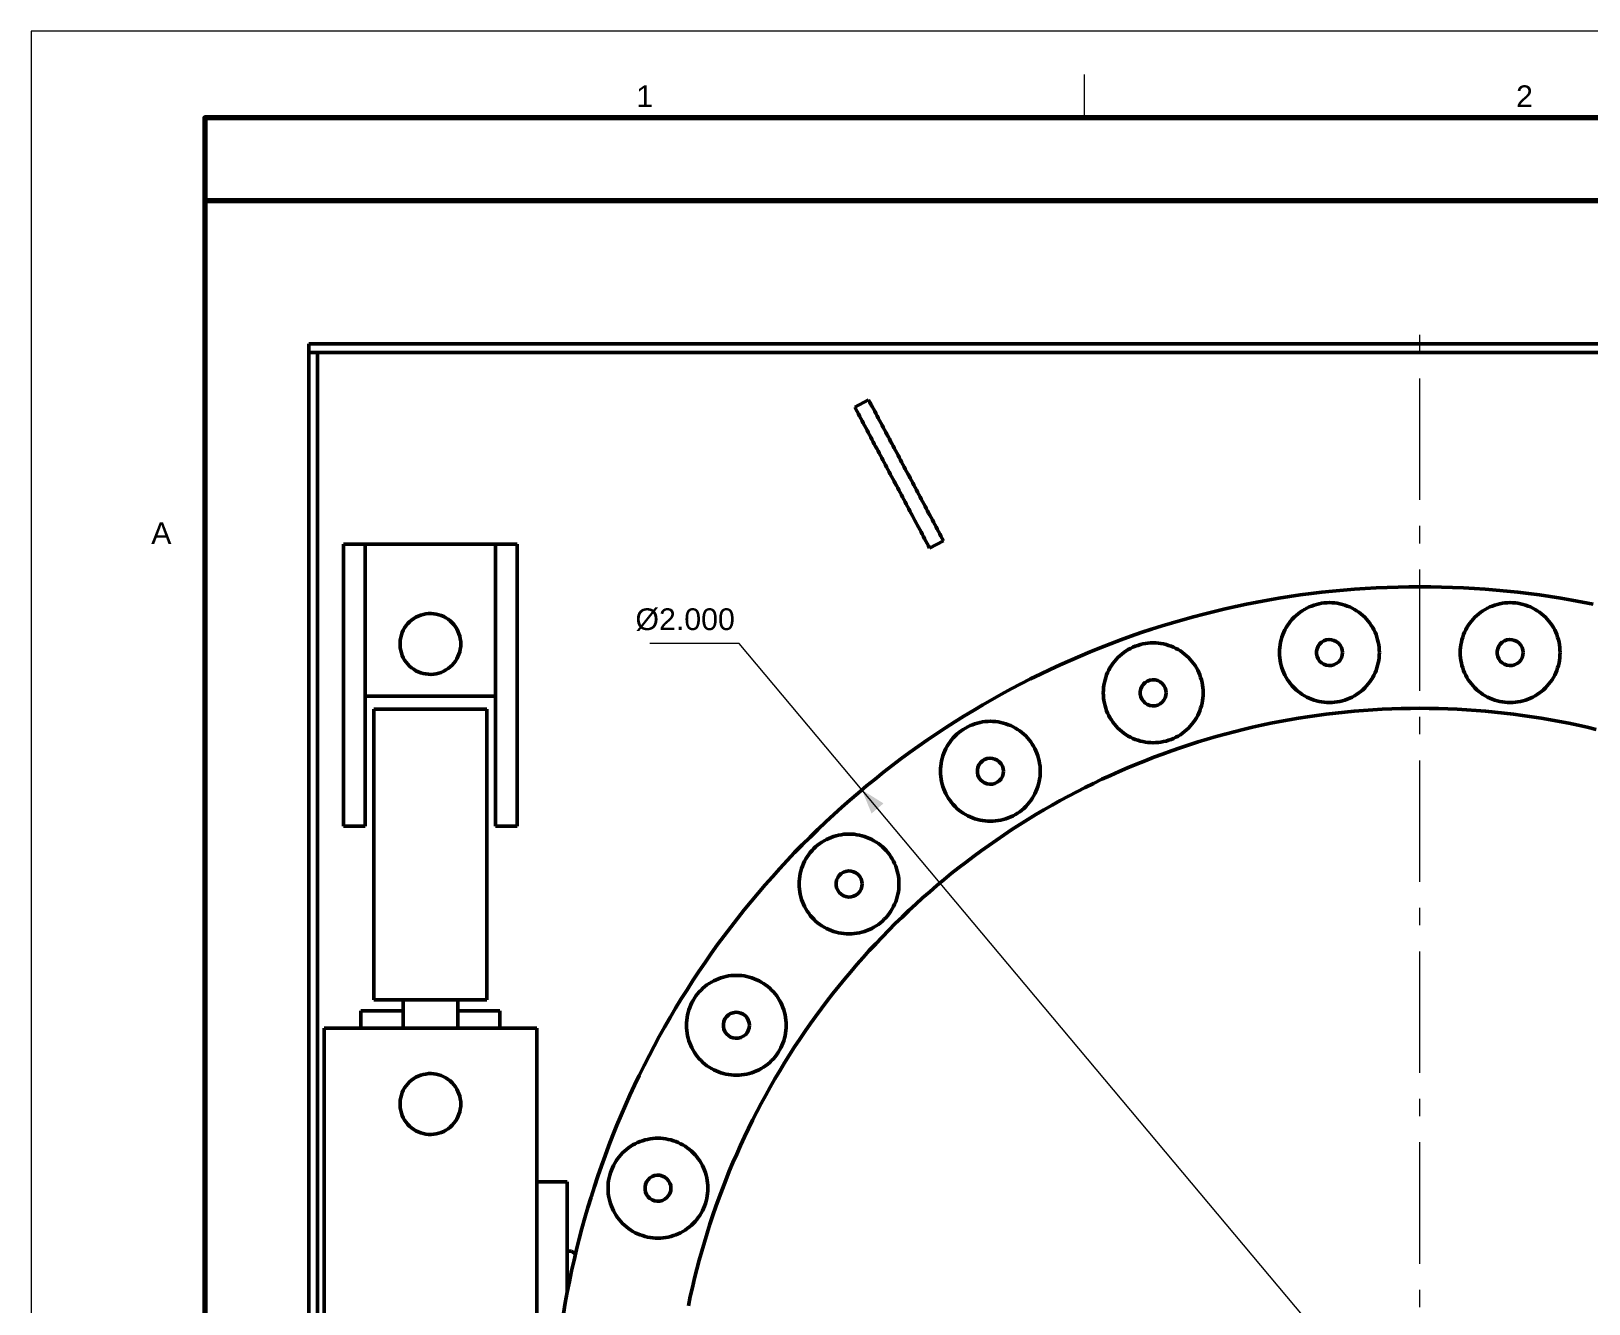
# Model space of a CAD drawing. Header units: millimetres. Extents: x 0 to 841, y 0 to 594.
# Drawn here: x 0 to 179.5, y 447.4 to 594 of the extents above; entities that cross this region are included whole.
import ezdxf
from ezdxf.enums import TextEntityAlignment as Align

# ---------------------------------------------------------------- set-up
doc = ezdxf.new("R2010")
doc.units = ezdxf.units.MM
doc.linetypes.add('EJE', pattern=[22, 14, -3, 2, -3])
for name, color, linetype, lineweight in [('COTA', 7, 'CONTINUOUS', 18), ('EJE', 7, 'EJE', 18), ('FINA', 7, 'CONTINUOUS', 18), ('MARCO', 7, 'CONTINUOUS', 70), ('TXT', 7, 'CONTINUOUS', 25), ('VIS', 7, 'CONTINUOUS', 50)]:
    doc.layers.add(name, color=color, linetype=linetype, lineweight=lineweight)
doc.styles.add('STD', font='LiberationSans-Regular.ttf')

msp = doc.modelspace()

# ---------------------------------------------------------------- linework, layer by layer
at = {"layer": 'COTA'}
for p, q in [((81.58, 523.46), (71.28, 523.46)), ((224.28, 353.4), (81.58, 523.46))]:
    msp.add_line(p, q, dxfattribs=at)
msp.add_solid([(95.72, 506.6), (96.83, 503.88), (98.21, 505.04)], dxfattribs=at)
at = {"layer": 'EJE'}
msp.add_line((160, 298), (160, 562), dxfattribs=at)
at = {"layer": 'FINA'}
msp.add_line((121.38, 584), (121.38, 589), dxfattribs=at)
msp.add_lwpolyline([(0, 0), (841, 0), (841, 594), (0, 594)], close=True, dxfattribs=at)
at = {"layer": 'MARCO'}
for points in [[(20, 10), (831, 10), (831, 584), (20, 584)], [(20, 574.5), (831, 574.5), (831, 584), (20, 584)]]:
    msp.add_lwpolyline(points, close=True, dxfattribs=at)
at = {"layer": 'VIS'}
for points in [[(32, 557), (32, 558)], [(32, 558), (288, 558)], [(32, 557), (288, 557)], [(32, 303), (32, 557)], [(32, 557), (33, 557)], [(33, 303), (33, 557)], [(94.89, 550.7), (96.48, 551.55)], [(96.48, 551.55), (96.62, 551.28), (96.76, 551.01), (96.9, 550.75), (97.05, 550.48), (97.19, 550.22), (97.33, 549.95), (97.47, 549.68), (97.61, 549.42), (97.75, 549.15), (97.9, 548.88), (98.04, 548.62), (98.18, 548.35), (98.32, 548.08), (98.46, 547.82), (98.6, 547.55), (98.74, 547.29), (98.89, 547.02), (99.03, 546.75), (99.17, 546.49), (99.31, 546.22), (99.45, 545.95), (99.59, 545.69), (99.73, 545.42), (99.88, 545.15), (100.02, 544.89), (100.16, 544.62), (100.3, 544.35), (100.44, 544.09), (100.58, 543.82), (100.72, 543.56), (100.87, 543.29), (101.01, 543.02), (101.15, 542.76), (101.29, 542.49), (101.43, 542.22), (101.57, 541.96), (101.71, 541.69), (101.86, 541.42), (102, 541.16), (102.14, 540.89), (102.28, 540.62), (102.42, 540.36), (102.56, 540.09), (102.7, 539.83), (102.85, 539.56), (102.99, 539.29), (103.13, 539.03), (103.27, 538.76), (103.41, 538.49), (103.55, 538.23), (103.69, 537.96), (103.84, 537.69), (103.98, 537.43), (104.12, 537.16), (104.26, 536.89), (104.4, 536.63), (104.54, 536.36), (104.68, 536.1), (104.83, 535.83), (104.97, 535.56), (105.11, 535.3)], [(94.89, 550.7), (95.03, 550.44), (95.17, 550.17), (95.32, 549.9), (95.46, 549.64), (95.6, 549.37), (95.74, 549.11), (95.88, 548.84), (96.02, 548.57), (96.16, 548.31), (96.31, 548.04), (96.45, 547.77), (96.59, 547.51), (96.73, 547.24), (96.87, 546.97), (97.01, 546.71), (97.15, 546.44), (97.3, 546.17), (97.44, 545.91), (97.58, 545.64), (97.72, 545.38), (97.86, 545.11), (98, 544.84), (98.14, 544.58), (98.29, 544.31), (98.43, 544.04), (98.57, 543.78), (98.71, 543.51), (98.85, 543.24), (98.99, 542.98), (99.13, 542.71), (99.28, 542.44), (99.42, 542.18), (99.56, 541.91), (99.7, 541.65), (99.84, 541.38), (99.98, 541.11), (100.12, 540.85), (100.27, 540.58), (100.41, 540.31), (100.55, 540.05), (100.69, 539.78), (100.83, 539.51), (100.97, 539.25), (101.11, 538.98), (101.26, 538.71), (101.4, 538.45), (101.54, 538.18), (101.68, 537.92), (101.82, 537.65), (101.96, 537.38), (102.1, 537.12), (102.25, 536.85), (102.39, 536.58), (102.53, 536.32), (102.67, 536.05), (102.81, 535.78), (102.95, 535.52), (103.1, 535.25), (103.24, 534.99), (103.38, 534.72), (103.52, 534.45)], [(36, 534.91), (38.5, 534.91)], [(36, 534.91), (36, 502.41)], [(38.5, 534.91), (38.5, 502.41)], [(38.5, 534.91), (53.5, 534.91)], [(38.5, 534.91), (38.5, 517.41)], [(53.5, 534.91), (56, 534.91)], [(53.5, 534.91), (53.5, 502.41)], [(53.5, 534.91), (53.5, 517.41)], [(56, 534.91), (56, 502.41)], [(105.11, 535.3), (103.52, 534.45)], [(179.97, 527.99), (178.74, 528.23), (177.5, 528.46), (176.26, 528.67), (175.02, 528.87), (173.78, 529.05), (172.53, 529.21), (171.29, 529.36), (170.04, 529.5), (168.79, 529.61), (167.53, 529.72), (166.28, 529.8), (165.02, 529.87), (163.77, 529.93), (162.51, 529.97), (161.26, 529.99), (160, 530), (158.74, 529.99), (157.49, 529.97), (156.23, 529.93), (154.98, 529.87), (153.72, 529.8), (152.47, 529.72), (151.21, 529.61), (149.96, 529.5), (148.71, 529.36), (147.47, 529.21), (146.22, 529.05), (144.98, 528.87), (143.74, 528.67), (142.5, 528.46), (141.26, 528.23), (140.03, 527.99), (138.8, 527.73), (137.57, 527.45), (136.35, 527.16), (135.13, 526.86), (133.92, 526.54), (132.7, 526.2), (131.5, 525.85), (130.3, 525.49), (129.1, 525.11), (127.91, 524.71), (126.72, 524.3), (125.54, 523.87), (124.36, 523.43), (123.19, 522.98), (122.02, 522.51), (120.86, 522.02), (119.71, 521.52), (118.56, 521.01), (117.42, 520.48), (116.29, 519.94), (115.16, 519.38), (114.04, 518.81), (112.93, 518.23), (111.82, 517.63), (110.73, 517.02), (109.64, 516.39), (108.56, 515.75), (107.48, 515.1), (106.42, 514.43), (105.36, 513.75), (104.31, 513.06), (103.27, 512.35), (102.24, 511.63), (101.22, 510.9), (100.21, 510.16), (99.21, 509.4), (98.21, 508.63), (97.23, 507.85), (96.26, 507.05), (95.29, 506.24), (94.34, 505.43), (93.4, 504.59), (92.47, 503.75), (91.55, 502.9), (90.63, 502.03), (89.74, 501.15), (88.85, 500.26), (87.97, 499.37), (87.1, 498.45), (86.25, 497.53), (85.41, 496.6), (84.57, 495.66), (83.76, 494.71), (82.95, 493.74), (82.15, 492.77), (81.37, 491.79), (80.6, 490.79), (79.84, 489.79), (79.1, 488.78), (78.37, 487.76), (77.65, 486.73), (76.94, 485.69), (76.25, 484.64), (75.57, 483.58), (74.9, 482.52), (74.25, 481.44), (73.61, 480.36), (72.98, 479.27), (72.37, 478.18), (71.77, 477.07), (71.19, 475.96), (70.62, 474.84), (70.06, 473.71), (69.52, 472.58), (68.99, 471.44), (68.48, 470.29), (67.98, 469.14), (67.49, 467.98), (67.02, 466.81), (66.57, 465.64), (66.13, 464.46), (65.7, 463.28), (65.29, 462.09), (64.89, 460.9), (64.51, 459.7), (64.15, 458.5), (63.8, 457.3), (63.46, 456.08), (63.14, 454.87), (62.84, 453.65), (62.55, 452.43), (62.27, 451.2), (62.01, 449.97), (61.77, 448.74), (61.54, 447.5), (61.33, 446.26)], [(155.34, 522.42), (155.33, 522.72), (155.31, 523.02), (155.27, 523.31), (155.21, 523.61), (155.14, 523.9), (155.06, 524.19), (154.96, 524.48), (154.84, 524.75), (154.71, 525.03), (154.57, 525.29), (154.41, 525.55), (154.24, 525.8), (154.06, 526.03), (153.86, 526.26), (153.65, 526.48), (153.43, 526.69), (153.21, 526.88), (152.97, 527.07), (152.72, 527.24), (152.46, 527.39), (152.2, 527.54), (151.93, 527.67), (151.65, 527.78), (151.36, 527.88), (151.08, 527.97), (150.78, 528.04), (150.49, 528.09), (150.19, 528.13), (149.89, 528.16), (149.59, 528.17), (149.29, 528.16), (148.99, 528.13), (148.69, 528.09), (148.39, 528.04), (148.1, 527.97), (147.81, 527.88), (147.53, 527.78), (147.25, 527.67), (146.98, 527.54), (146.71, 527.39), (146.46, 527.24), (146.21, 527.07), (145.97, 526.88), (145.74, 526.69), (145.52, 526.48), (145.31, 526.26), (145.12, 526.03), (144.94, 525.8), (144.76, 525.55), (144.61, 525.29), (144.46, 525.03), (144.33, 524.75), (144.22, 524.48), (144.12, 524.19), (144.03, 523.9), (143.96, 523.61), (143.91, 523.31), (143.87, 523.02), (143.85, 522.72), (143.84, 522.42), (143.85, 522.11), (143.87, 521.81), (143.91, 521.52), (143.96, 521.22), (144.03, 520.93), (144.12, 520.64), (144.22, 520.35), (144.33, 520.08), (144.46, 519.8), (144.61, 519.54), (144.76, 519.28), (144.94, 519.04), (145.12, 518.8), (145.31, 518.57), (145.52, 518.35), (145.74, 518.14), (145.97, 517.95), (146.21, 517.76), (146.46, 517.59), (146.71, 517.44), (146.98, 517.29), (147.25, 517.16), (147.53, 517.05), (147.81, 516.95), (148.1, 516.86), (148.39, 516.79), (148.69, 516.74), (148.99, 516.7), (149.29, 516.67), (149.59, 516.67), (149.89, 516.67), (150.19, 516.7), (150.49, 516.74), (150.78, 516.79), (151.08, 516.86), (151.36, 516.95), (151.65, 517.05), (151.93, 517.16), (152.2, 517.29), (152.46, 517.44), (152.72, 517.59), (152.97, 517.76), (153.21, 517.95), (153.43, 518.14), (153.65, 518.35), (153.86, 518.57), (154.06, 518.8), (154.24, 519.04), (154.41, 519.28), (154.57, 519.54), (154.71, 519.8), (154.84, 520.08), (154.96, 520.35), (155.06, 520.64), (155.14, 520.93), (155.21, 521.22), (155.27, 521.52), (155.31, 521.81), (155.33, 522.11), (155.34, 522.42)], [(176.16, 522.42), (176.15, 522.72), (176.13, 523.02), (176.09, 523.31), (176.04, 523.61), (175.97, 523.9), (175.88, 524.19), (175.78, 524.48), (175.67, 524.75), (175.54, 525.03), (175.39, 525.29), (175.24, 525.55), (175.06, 525.8), (174.88, 526.03), (174.69, 526.26), (174.48, 526.48), (174.26, 526.69), (174.03, 526.88), (173.79, 527.07), (173.54, 527.24), (173.29, 527.39), (173.02, 527.54), (172.75, 527.67), (172.47, 527.78), (172.19, 527.88), (171.9, 527.97), (171.61, 528.04), (171.31, 528.09), (171.01, 528.13), (170.71, 528.16), (170.41, 528.17), (170.11, 528.16), (169.81, 528.13), (169.51, 528.09), (169.22, 528.04), (168.92, 527.97), (168.64, 527.88), (168.35, 527.78), (168.07, 527.67), (167.8, 527.54), (167.54, 527.39), (167.28, 527.24), (167.03, 527.07), (166.79, 526.88), (166.57, 526.69), (166.35, 526.48), (166.14, 526.26), (165.94, 526.03), (165.76, 525.8), (165.59, 525.55), (165.43, 525.29), (165.29, 525.03), (165.16, 524.75), (165.04, 524.48), (164.94, 524.19), (164.86, 523.9), (164.79, 523.61), (164.73, 523.31), (164.69, 523.02), (164.67, 522.72), (164.66, 522.42), (164.67, 522.11), (164.69, 521.81), (164.73, 521.52), (164.79, 521.22), (164.86, 520.93), (164.94, 520.64), (165.04, 520.35), (165.16, 520.08), (165.29, 519.8), (165.43, 519.54), (165.59, 519.28), (165.76, 519.04), (165.94, 518.8), (166.14, 518.57), (166.35, 518.35), (166.57, 518.14), (166.79, 517.95), (167.03, 517.76), (167.28, 517.59), (167.54, 517.44), (167.8, 517.29), (168.07, 517.16), (168.35, 517.05), (168.64, 516.95), (168.92, 516.86), (169.22, 516.79), (169.51, 516.74), (169.81, 516.7), (170.11, 516.67), (170.41, 516.67), (170.71, 516.67), (171.01, 516.7), (171.31, 516.74), (171.61, 516.79), (171.9, 516.86), (172.19, 516.95), (172.47, 517.05), (172.75, 517.16), (173.02, 517.29), (173.29, 517.44), (173.54, 517.59), (173.79, 517.76), (174.03, 517.95), (174.26, 518.14), (174.48, 518.35), (174.69, 518.57), (174.88, 518.8), (175.06, 519.04), (175.24, 519.28), (175.39, 519.54), (175.54, 519.8), (175.67, 520.08), (175.78, 520.35), (175.88, 520.64), (175.97, 520.93), (176.04, 521.22), (176.09, 521.52), (176.13, 521.81), (176.15, 522.11), (176.16, 522.42)], [(49.5, 523.41), (49.49, 523.71), (49.45, 524.01), (49.38, 524.31), (49.29, 524.59), (49.18, 524.87), (49.04, 525.14), (48.88, 525.4), (48.7, 525.64), (48.5, 525.86), (48.28, 526.07), (48.05, 526.25), (47.79, 526.42), (47.53, 526.56), (47.25, 526.68), (46.97, 526.78), (46.67, 526.85), (46.38, 526.89), (46.08, 526.91), (45.77, 526.91), (45.47, 526.87), (45.18, 526.82), (44.89, 526.73), (44.61, 526.62), (44.34, 526.49), (44.08, 526.34), (43.83, 526.16), (43.61, 525.97), (43.4, 525.75), (43.2, 525.52), (43.03, 525.27), (42.88, 525.01), (42.76, 524.73), (42.66, 524.45), (42.58, 524.16), (42.53, 523.86), (42.5, 523.56), (42.5, 523.26), (42.53, 522.96), (42.58, 522.67), (42.66, 522.37), (42.76, 522.09), (42.88, 521.82), (43.03, 521.56), (43.2, 521.31), (43.4, 521.07), (43.61, 520.86), (43.83, 520.66), (44.08, 520.49), (44.34, 520.33), (44.61, 520.2), (44.89, 520.09), (45.18, 520.01), (45.47, 519.95), (45.77, 519.92), (46.08, 519.91), (46.38, 519.93), (46.67, 519.98), (46.97, 520.05), (47.25, 520.14), (47.53, 520.26), (47.79, 520.41), (48.05, 520.57), (48.28, 520.76), (48.5, 520.96), (48.7, 521.19), (48.88, 521.43), (49.04, 521.68), (49.18, 521.95), (49.29, 522.23), (49.38, 522.52), (49.45, 522.81), (49.49, 523.11), (49.5, 523.41)], [(135.03, 517.78), (135.03, 518.08), (135, 518.38), (134.96, 518.68), (134.91, 518.98), (134.84, 519.27), (134.75, 519.56), (134.65, 519.84), (134.54, 520.12), (134.41, 520.39), (134.26, 520.66), (134.11, 520.91), (133.94, 521.16), (133.75, 521.4), (133.56, 521.63), (133.35, 521.85), (133.13, 522.05), (132.9, 522.25), (132.66, 522.43), (132.42, 522.6), (132.16, 522.76), (131.89, 522.9), (131.62, 523.03), (131.34, 523.15), (131.06, 523.25), (130.77, 523.34), (130.48, 523.41), (130.18, 523.46), (129.89, 523.5), (129.58, 523.52), (129.28, 523.53), (128.98, 523.52), (128.68, 523.5), (128.38, 523.46), (128.09, 523.41), (127.8, 523.34), (127.51, 523.25), (127.22, 523.15), (126.95, 523.03), (126.67, 522.9), (126.41, 522.76), (126.15, 522.6), (125.9, 522.43), (125.67, 522.25), (125.44, 522.05), (125.22, 521.85), (125.01, 521.63), (124.82, 521.4), (124.63, 521.16), (124.46, 520.91), (124.3, 520.66), (124.16, 520.39), (124.03, 520.12), (123.92, 519.84), (123.82, 519.56), (123.73, 519.27), (123.66, 518.98), (123.6, 518.68), (123.57, 518.38), (123.54, 518.08), (123.53, 517.78), (123.54, 517.48), (123.57, 517.18), (123.6, 516.88), (123.66, 516.59), (123.73, 516.29), (123.82, 516), (123.92, 515.72), (124.03, 515.44), (124.16, 515.17), (124.3, 514.91), (124.46, 514.65), (124.63, 514.4), (124.82, 514.16), (125.01, 513.93), (125.22, 513.72), (125.44, 513.51), (125.67, 513.31), (125.9, 513.13), (126.15, 512.96), (126.41, 512.8), (126.67, 512.66), (126.95, 512.53), (127.22, 512.41), (127.51, 512.31), (127.8, 512.23), (128.09, 512.16), (128.38, 512.1), (128.68, 512.06), (128.98, 512.04), (129.28, 512.03), (129.58, 512.04), (129.89, 512.06), (130.18, 512.1), (130.48, 512.16), (130.77, 512.23), (131.06, 512.31), (131.34, 512.41), (131.62, 512.53), (131.89, 512.66), (132.16, 512.8), (132.42, 512.96), (132.66, 513.13), (132.9, 513.31), (133.13, 513.51), (133.35, 513.72), (133.56, 513.93), (133.75, 514.16), (133.94, 514.4), (134.11, 514.65), (134.26, 514.91), (134.41, 515.17), (134.54, 515.44), (134.65, 515.72), (134.75, 516), (134.84, 516.29), (134.91, 516.59), (134.96, 516.88), (135, 517.18), (135.03, 517.48), (135.03, 517.78)], [(151.09, 522.42), (151.06, 522.72), (150.97, 523.01), (150.82, 523.27), (150.62, 523.5), (150.38, 523.69), (150.11, 523.82), (149.81, 523.9), (149.51, 523.91), (149.21, 523.87), (148.93, 523.76), (148.67, 523.6), (148.45, 523.39), (148.28, 523.14), (148.16, 522.86), (148.09, 522.57), (148.09, 522.26), (148.16, 521.97), (148.28, 521.69), (148.45, 521.44), (148.67, 521.23), (148.93, 521.07), (149.21, 520.96), (149.51, 520.92), (149.81, 520.93), (150.11, 521.01), (150.38, 521.14), (150.62, 521.33), (150.82, 521.56), (150.97, 521.82), (151.06, 522.11), (151.09, 522.42)], [(171.91, 522.42), (171.88, 522.72), (171.79, 523.01), (171.64, 523.27), (171.45, 523.5), (171.21, 523.69), (170.93, 523.82), (170.64, 523.9), (170.34, 523.91), (170.04, 523.87), (169.75, 523.76), (169.49, 523.6), (169.27, 523.39), (169.1, 523.14), (168.98, 522.86), (168.92, 522.57), (168.92, 522.26), (168.98, 521.97), (169.1, 521.69), (169.27, 521.44), (169.49, 521.23), (169.75, 521.07), (170.04, 520.96), (170.34, 520.92), (170.64, 520.93), (170.93, 521.01), (171.21, 521.14), (171.45, 521.33), (171.64, 521.56), (171.79, 521.82), (171.88, 522.11), (171.91, 522.42)], [(130.78, 517.78), (130.75, 518.08), (130.66, 518.37), (130.52, 518.64), (130.32, 518.87), (130.08, 519.05), (129.81, 519.19), (129.51, 519.26), (129.21, 519.28), (128.91, 519.23), (128.62, 519.13), (128.37, 518.97), (128.15, 518.76), (127.97, 518.51), (127.85, 518.23), (127.79, 517.93), (127.79, 517.63), (127.85, 517.33), (127.97, 517.05), (128.15, 516.8), (128.37, 516.59), (128.62, 516.43), (128.91, 516.33), (129.21, 516.28), (129.51, 516.3), (129.81, 516.37), (130.08, 516.51), (130.32, 516.69), (130.52, 516.92), (130.66, 517.19), (130.75, 517.48), (130.78, 517.78)], [(38.5, 517.41), (53.5, 517.41)], [(52.5, 515.91), (52.2, 515.91), (51.9, 515.91), (51.59, 515.91), (51.29, 515.91), (50.99, 515.91), (50.69, 515.91), (50.38, 515.91), (50.08, 515.91), (49.78, 515.91), (49.48, 515.91), (49.17, 515.91), (48.87, 515.91), (48.57, 515.91), (48.27, 515.91), (47.97, 515.91), (47.66, 515.91), (47.36, 515.91), (47.06, 515.91), (46.76, 515.91), (46.45, 515.91), (46.15, 515.91), (45.85, 515.91), (45.55, 515.91), (45.24, 515.91), (44.94, 515.91), (44.64, 515.91), (44.34, 515.91), (44.03, 515.91), (43.73, 515.91), (43.43, 515.91), (43.13, 515.91), (42.83, 515.91), (42.52, 515.91), (42.22, 515.91), (41.92, 515.91), (41.62, 515.91), (41.31, 515.91), (41.01, 515.91), (40.71, 515.91), (40.41, 515.91), (40.1, 515.91), (39.8, 515.91), (39.5, 515.91)], [(39.5, 482.41), (39.5, 515.91)], [(52.5, 515.91), (52.5, 482.41)], [(180.34, 513.56), (179.29, 513.81), (178.23, 514.05), (177.18, 514.27), (176.11, 514.48), (175.05, 514.67), (173.99, 514.85), (172.92, 515.02), (171.85, 515.18), (170.78, 515.32), (169.71, 515.45), (168.63, 515.57), (167.56, 515.67), (166.48, 515.76), (165.4, 515.83), (164.32, 515.89), (163.24, 515.94), (162.16, 515.97), (161.08, 515.99), (160, 516), (158.92, 515.99), (157.84, 515.97), (156.76, 515.94), (155.68, 515.89), (154.6, 515.83), (153.52, 515.76), (152.44, 515.67), (151.37, 515.57), (150.29, 515.45), (149.22, 515.32), (148.15, 515.18), (147.08, 515.02), (146.01, 514.85), (144.95, 514.67), (143.89, 514.48), (142.82, 514.27), (141.77, 514.05), (140.71, 513.81), (139.66, 513.56), (138.61, 513.3), (137.57, 513.02), (136.53, 512.73), (135.49, 512.43), (134.45, 512.12), (133.42, 511.79), (132.4, 511.45), (131.38, 511.1), (130.36, 510.73), (129.35, 510.35), (128.34, 509.96), (127.34, 509.56), (126.34, 509.14), (125.35, 508.71), (124.36, 508.27), (123.38, 507.82), (122.41, 507.35), (121.44, 506.87), (120.48, 506.38), (119.52, 505.88), (118.57, 505.36), (117.63, 504.84), (116.69, 504.3), (115.76, 503.75), (114.83, 503.19), (113.92, 502.61), (113.01, 502.03), (112.11, 501.43), (111.21, 500.82), (110.33, 500.21), (109.45, 499.58), (108.58, 498.93), (107.72, 498.28), (106.86, 497.62), (106.02, 496.95), (105.18, 496.26), (104.35, 495.57), (103.53, 494.87), (102.72, 494.15), (101.92, 493.43), (101.13, 492.69), (100.35, 491.95), (99.57, 491.19), (98.81, 490.43), (98.05, 489.65), (97.31, 488.87), (96.57, 488.08), (95.85, 487.28), (95.13, 486.47), (94.43, 485.65), (93.74, 484.82), (93.05, 483.98), (92.38, 483.14), (91.72, 482.28), (91.07, 481.42), (90.42, 480.55), (89.79, 479.67), (89.18, 478.79), (88.57, 477.89), (87.97, 476.99), (87.39, 476.08), (86.81, 475.17), (86.25, 474.24), (85.7, 473.31), (85.16, 472.37), (84.64, 471.43), (84.12, 470.48), (83.62, 469.52), (83.13, 468.56), (82.65, 467.59), (82.18, 466.62), (81.73, 465.64), (81.29, 464.65), (80.86, 463.66), (80.44, 462.66), (80.04, 461.66), (79.65, 460.65), (79.27, 459.64), (78.9, 458.62), (78.55, 457.6), (78.21, 456.58), (77.88, 455.55), (77.57, 454.51), (77.27, 453.47), (76.98, 452.43), (76.7, 451.39), (76.44, 450.34), (76.19, 449.29), (75.95, 448.23), (75.73, 447.18)], [(180.34, 513.56), (179.29, 513.81), (178.23, 514.05), (177.18, 514.27), (176.11, 514.48), (175.05, 514.67), (173.99, 514.85), (172.92, 515.02), (171.85, 515.18), (170.78, 515.32), (169.71, 515.45), (168.63, 515.57), (167.56, 515.67), (166.48, 515.76), (165.4, 515.83), (164.32, 515.89), (163.24, 515.94), (162.16, 515.97), (161.08, 515.99), (160, 516), (158.92, 515.99), (157.84, 515.97), (156.76, 515.94), (155.68, 515.89), (154.6, 515.83), (153.52, 515.76), (152.44, 515.67), (151.37, 515.57), (150.29, 515.45), (149.22, 515.32), (148.15, 515.18), (147.08, 515.02), (146.01, 514.85), (144.95, 514.67), (143.89, 514.48), (142.82, 514.27), (141.77, 514.05), (140.71, 513.81), (139.66, 513.56), (138.61, 513.3), (137.57, 513.02), (136.53, 512.73), (135.49, 512.43), (134.45, 512.12), (133.42, 511.79), (132.4, 511.45), (131.38, 511.1), (130.36, 510.73), (129.35, 510.35), (128.34, 509.96), (127.34, 509.56), (126.34, 509.14), (125.35, 508.71), (124.36, 508.27), (123.38, 507.82), (122.41, 507.35), (121.44, 506.87), (120.48, 506.38), (119.52, 505.88), (118.57, 505.36), (117.63, 504.84), (116.69, 504.3), (115.76, 503.75), (114.83, 503.19), (113.92, 502.61), (113.01, 502.03), (112.11, 501.43), (111.21, 500.82), (110.33, 500.21), (109.45, 499.58), (108.58, 498.93), (107.72, 498.28), (106.86, 497.62), (106.02, 496.95), (105.18, 496.26), (104.35, 495.57), (103.53, 494.87), (102.72, 494.15), (101.92, 493.43), (101.13, 492.69), (100.35, 491.95), (99.57, 491.19), (98.81, 490.43), (98.05, 489.65), (97.31, 488.87), (96.57, 488.08), (95.85, 487.28), (95.13, 486.47), (94.43, 485.65), (93.74, 484.82), (93.05, 483.98), (92.38, 483.14), (91.72, 482.28), (91.07, 481.42), (90.42, 480.55), (89.79, 479.67), (89.18, 478.79), (88.57, 477.89), (87.97, 476.99), (87.39, 476.08), (86.81, 475.17), (86.25, 474.24), (85.7, 473.31), (85.16, 472.37), (84.64, 471.43), (84.12, 470.48), (83.62, 469.52), (83.13, 468.56), (82.65, 467.59), (82.18, 466.62), (81.73, 465.64), (81.29, 464.65), (80.86, 463.66), (80.44, 462.66), (80.04, 461.66), (79.65, 460.65), (79.27, 459.64), (78.9, 458.62), (78.55, 457.6), (78.21, 456.58), (77.88, 455.55), (77.57, 454.51), (77.27, 453.47), (76.98, 452.43), (76.7, 451.39), (76.44, 450.34), (76.19, 449.29), (75.95, 448.23), (75.73, 447.18)], [(116.27, 508.75), (116.26, 509.05), (116.24, 509.35), (116.2, 509.64), (116.15, 509.94), (116.08, 510.23), (115.99, 510.52), (115.89, 510.81), (115.77, 511.08), (115.64, 511.36), (115.5, 511.62), (115.34, 511.88), (115.17, 512.13), (114.99, 512.36), (114.79, 512.59), (114.59, 512.81), (114.37, 513.02), (114.14, 513.21), (113.9, 513.4), (113.65, 513.57), (113.4, 513.72), (113.13, 513.87), (112.86, 514), (112.58, 514.11), (112.3, 514.21), (112.01, 514.3), (111.72, 514.37), (111.42, 514.42), (111.12, 514.46), (110.82, 514.49), (110.52, 514.5), (110.22, 514.49), (109.92, 514.46), (109.62, 514.42), (109.33, 514.37), (109.03, 514.3), (108.74, 514.21), (108.46, 514.11), (108.18, 514), (107.91, 513.87), (107.65, 513.72), (107.39, 513.57), (107.14, 513.4), (106.9, 513.21), (106.67, 513.02), (106.46, 512.81), (106.25, 512.59), (106.05, 512.36), (105.87, 512.13), (105.7, 511.88), (105.54, 511.62), (105.4, 511.36), (105.27, 511.08), (105.15, 510.81), (105.05, 510.52), (104.97, 510.23), (104.9, 509.94), (104.84, 509.64), (104.8, 509.35), (104.78, 509.05), (104.77, 508.75), (104.78, 508.44), (104.8, 508.14), (104.84, 507.85), (104.9, 507.55), (104.97, 507.26), (105.05, 506.97), (105.15, 506.68), (105.27, 506.41), (105.4, 506.13), (105.54, 505.87), (105.7, 505.61), (105.87, 505.37), (106.05, 505.13), (106.25, 504.9), (106.46, 504.68), (106.67, 504.47), (106.9, 504.28), (107.14, 504.09), (107.39, 503.92), (107.65, 503.77), (107.91, 503.62), (108.18, 503.49), (108.46, 503.38), (108.74, 503.28), (109.03, 503.19), (109.33, 503.12), (109.62, 503.07), (109.92, 503.03), (110.22, 503), (110.52, 503), (110.82, 503), (111.12, 503.03), (111.42, 503.07), (111.72, 503.12), (112.01, 503.19), (112.3, 503.28), (112.58, 503.38), (112.86, 503.49), (113.13, 503.62), (113.4, 503.77), (113.65, 503.92), (113.9, 504.09), (114.14, 504.28), (114.37, 504.47), (114.59, 504.68), (114.79, 504.9), (114.99, 505.13), (115.17, 505.37), (115.34, 505.61), (115.5, 505.87), (115.64, 506.13), (115.77, 506.41), (115.89, 506.68), (115.99, 506.97), (116.08, 507.26), (116.15, 507.55), (116.2, 507.85), (116.24, 508.14), (116.26, 508.44), (116.27, 508.75)], [(112.02, 508.75), (111.99, 509.05), (111.9, 509.34), (111.75, 509.6), (111.55, 509.83), (111.31, 510.02), (111.04, 510.15), (110.75, 510.23), (110.45, 510.24), (110.15, 510.2), (109.86, 510.09), (109.6, 509.93), (109.38, 509.72), (109.21, 509.47), (109.09, 509.19), (109.03, 508.9), (109.03, 508.59), (109.09, 508.3), (109.21, 508.02), (109.38, 507.77), (109.6, 507.56), (109.86, 507.4), (110.15, 507.29), (110.45, 507.25), (110.75, 507.26), (111.04, 507.34), (111.31, 507.47), (111.55, 507.66), (111.75, 507.89), (111.9, 508.15), (111.99, 508.44), (112.02, 508.75)], [(36, 502.41), (38.5, 502.41)], [(53.5, 502.41), (56, 502.41)], [(99.99, 495.76), (99.98, 496.06), (99.96, 496.36), (99.92, 496.66), (99.86, 496.96), (99.79, 497.25), (99.71, 497.54), (99.61, 497.82), (99.49, 498.1), (99.36, 498.37), (99.22, 498.64), (99.06, 498.89), (98.89, 499.14), (98.71, 499.38), (98.51, 499.61), (98.3, 499.83), (98.09, 500.03), (97.86, 500.23), (97.62, 500.41), (97.37, 500.58), (97.11, 500.74), (96.85, 500.88), (96.58, 501.01), (96.3, 501.13), (96.02, 501.23), (95.73, 501.32), (95.43, 501.39), (95.14, 501.44), (94.84, 501.48), (94.54, 501.5), (94.24, 501.51), (93.94, 501.5), (93.64, 501.48), (93.34, 501.44), (93.04, 501.39), (92.75, 501.32), (92.46, 501.23), (92.18, 501.13), (91.9, 501.01), (91.63, 500.88), (91.36, 500.74), (91.11, 500.58), (90.86, 500.41), (90.62, 500.23), (90.39, 500.03), (90.17, 499.83), (89.97, 499.61), (89.77, 499.38), (89.59, 499.14), (89.42, 498.89), (89.26, 498.64), (89.12, 498.37), (88.99, 498.1), (88.87, 497.82), (88.77, 497.54), (88.68, 497.25), (88.61, 496.96), (88.56, 496.66), (88.52, 496.36), (88.5, 496.06), (88.49, 495.76), (88.5, 495.46), (88.52, 495.16), (88.56, 494.86), (88.61, 494.57), (88.68, 494.27), (88.77, 493.98), (88.87, 493.7), (88.99, 493.42), (89.12, 493.15), (89.26, 492.89), (89.42, 492.63), (89.59, 492.38), (89.77, 492.14), (89.97, 491.91), (90.17, 491.7), (90.39, 491.49), (90.62, 491.29), (90.86, 491.11), (91.11, 490.94), (91.36, 490.78), (91.63, 490.64), (91.9, 490.51), (92.18, 490.39), (92.46, 490.29), (92.75, 490.21), (93.04, 490.14), (93.34, 490.08), (93.64, 490.04), (93.94, 490.02), (94.24, 490.01), (94.54, 490.02), (94.84, 490.04), (95.14, 490.08), (95.43, 490.14), (95.73, 490.21), (96.02, 490.29), (96.3, 490.39), (96.58, 490.51), (96.85, 490.64), (97.11, 490.78), (97.37, 490.94), (97.62, 491.11), (97.86, 491.29), (98.09, 491.49), (98.3, 491.7), (98.51, 491.91), (98.71, 492.14), (98.89, 492.38), (99.06, 492.63), (99.22, 492.89), (99.36, 493.15), (99.49, 493.42), (99.61, 493.7), (99.71, 493.98), (99.79, 494.27), (99.86, 494.57), (99.92, 494.86), (99.96, 495.16), (99.98, 495.46), (99.99, 495.76)], [(95.74, 495.76), (95.71, 496.06), (95.62, 496.35), (95.47, 496.62), (95.27, 496.85), (95.03, 497.03), (94.76, 497.17), (94.47, 497.24), (94.16, 497.26), (93.86, 497.21), (93.58, 497.11), (93.32, 496.95), (93.1, 496.74), (92.93, 496.49), (92.81, 496.21), (92.75, 495.91), (92.75, 495.61), (92.81, 495.31), (92.93, 495.03), (93.1, 494.78), (93.32, 494.57), (93.58, 494.41), (93.86, 494.31), (94.16, 494.26), (94.47, 494.28), (94.76, 494.35), (95.03, 494.49), (95.27, 494.67), (95.47, 494.9), (95.62, 495.17), (95.71, 495.46), (95.74, 495.76)], [(87, 479.48), (87, 479.78), (86.97, 480.08), (86.93, 480.38), (86.88, 480.67), (86.81, 480.97), (86.72, 481.26), (86.62, 481.54), (86.51, 481.82), (86.38, 482.09), (86.23, 482.35), (86.08, 482.61), (85.91, 482.86), (85.72, 483.1), (85.53, 483.33), (85.32, 483.54), (85.1, 483.75), (84.87, 483.95), (84.63, 484.13), (84.39, 484.3), (84.13, 484.46), (83.87, 484.6), (83.59, 484.73), (83.32, 484.85), (83.03, 484.95), (82.74, 485.03), (82.45, 485.1), (82.15, 485.16), (81.86, 485.2), (81.56, 485.22), (81.25, 485.23), (80.95, 485.22), (80.65, 485.2), (80.36, 485.16), (80.06, 485.1), (79.77, 485.03), (79.48, 484.95), (79.19, 484.85), (78.92, 484.73), (78.64, 484.6), (78.38, 484.46), (78.12, 484.3), (77.87, 484.13), (77.64, 483.95), (77.41, 483.75), (77.19, 483.54), (76.98, 483.33), (76.79, 483.1), (76.6, 482.86), (76.43, 482.61), (76.28, 482.35), (76.13, 482.09), (76, 481.82), (75.89, 481.54), (75.79, 481.26), (75.7, 480.97), (75.63, 480.67), (75.58, 480.38), (75.54, 480.08), (75.51, 479.78), (75.5, 479.48), (75.51, 479.18), (75.54, 478.88), (75.58, 478.58), (75.63, 478.28), (75.7, 477.99), (75.79, 477.7), (75.89, 477.42), (76, 477.14), (76.13, 476.87), (76.28, 476.6), (76.43, 476.35), (76.6, 476.1), (76.79, 475.86), (76.98, 475.63), (77.19, 475.41), (77.41, 475.21), (77.64, 475.01), (77.87, 474.83), (78.12, 474.66), (78.38, 474.5), (78.64, 474.36), (78.92, 474.23), (79.19, 474.11), (79.48, 474.01), (79.77, 473.92), (80.06, 473.85), (80.36, 473.8), (80.65, 473.76), (80.95, 473.74), (81.25, 473.73), (81.56, 473.74), (81.86, 473.76), (82.15, 473.8), (82.45, 473.85), (82.74, 473.92), (83.03, 474.01), (83.32, 474.11), (83.59, 474.23), (83.87, 474.36), (84.13, 474.5), (84.39, 474.66), (84.63, 474.83), (84.87, 475.01), (85.1, 475.21), (85.32, 475.41), (85.53, 475.63), (85.72, 475.86), (85.91, 476.1), (86.08, 476.35), (86.23, 476.6), (86.38, 476.87), (86.51, 477.14), (86.62, 477.42), (86.72, 477.7), (86.81, 477.99), (86.88, 478.28), (86.93, 478.58), (86.97, 478.88), (87, 479.18), (87, 479.48)], [(38, 479.16), (38, 481.16)], [(38, 481.16), (42.85, 481.16)], [(52.5, 482.41), (52.2, 482.41), (51.9, 482.41), (51.59, 482.41), (51.29, 482.41), (50.99, 482.41), (50.69, 482.41), (50.38, 482.41), (50.08, 482.41), (49.78, 482.41), (49.48, 482.41), (49.17, 482.41), (48.87, 482.41), (48.57, 482.41), (48.27, 482.41), (47.97, 482.41), (47.66, 482.41), (47.36, 482.41), (47.06, 482.41), (46.76, 482.41), (46.45, 482.41), (46.15, 482.41), (45.85, 482.41), (45.55, 482.41), (45.24, 482.41), (44.94, 482.41), (44.64, 482.41), (44.34, 482.41), (44.03, 482.41), (43.73, 482.41), (43.43, 482.41), (43.13, 482.41), (42.83, 482.41), (42.52, 482.41), (42.22, 482.41), (41.92, 482.41), (41.62, 482.41), (41.31, 482.41), (41.01, 482.41), (40.71, 482.41), (40.41, 482.41), (40.1, 482.41), (39.8, 482.41), (39.5, 482.41)], [(42.85, 479.16), (42.85, 482.41)], [(49.15, 482.41), (49.15, 479.16)], [(49.15, 481.16), (54, 481.16)], [(54, 479.16), (54, 481.16)], [(82.75, 479.48), (82.72, 479.78), (82.63, 480.07), (82.49, 480.34), (82.29, 480.57), (82.05, 480.75), (81.78, 480.89), (81.48, 480.96), (81.18, 480.98), (80.88, 480.93), (80.59, 480.83), (80.34, 480.67), (80.12, 480.46), (79.94, 480.21), (79.82, 479.93), (79.76, 479.63), (79.76, 479.33), (79.82, 479.03), (79.94, 478.75), (80.12, 478.5), (80.34, 478.29), (80.59, 478.13), (80.88, 478.03), (81.18, 477.98), (81.48, 478), (81.78, 478.07), (82.05, 478.21), (82.29, 478.39), (82.49, 478.62), (82.63, 478.89), (82.72, 479.18), (82.75, 479.48)], [(33.75, 479.16), (58.25, 479.16)], [(33.75, 421.91), (33.75, 479.16)], [(58.25, 461.46), (58.25, 479.16)], [(49.5, 470.41), (49.49, 470.71), (49.45, 471.01), (49.38, 471.31), (49.29, 471.59), (49.18, 471.87), (49.04, 472.14), (48.88, 472.4), (48.7, 472.64), (48.5, 472.86), (48.28, 473.07), (48.05, 473.25), (47.79, 473.42), (47.53, 473.56), (47.25, 473.68), (46.97, 473.78), (46.67, 473.85), (46.38, 473.89), (46.08, 473.91), (45.77, 473.91), (45.47, 473.87), (45.18, 473.82), (44.89, 473.73), (44.61, 473.62), (44.34, 473.49), (44.08, 473.34), (43.83, 473.16), (43.61, 472.97), (43.4, 472.75), (43.2, 472.52), (43.03, 472.27), (42.88, 472.01), (42.76, 471.73), (42.66, 471.45), (42.58, 471.16), (42.53, 470.86), (42.5, 470.56), (42.5, 470.26), (42.53, 469.96), (42.58, 469.67), (42.66, 469.37), (42.76, 469.09), (42.88, 468.82), (43.03, 468.56), (43.2, 468.31), (43.4, 468.07), (43.61, 467.86), (43.83, 467.66), (44.08, 467.49), (44.34, 467.33), (44.61, 467.2), (44.89, 467.09), (45.18, 467.01), (45.47, 466.95), (45.77, 466.92), (46.08, 466.91), (46.38, 466.93), (46.67, 466.98), (46.97, 467.05), (47.25, 467.14), (47.53, 467.26), (47.79, 467.41), (48.05, 467.57), (48.28, 467.76), (48.5, 467.96), (48.7, 468.19), (48.88, 468.43), (49.04, 468.68), (49.18, 468.95), (49.29, 469.23), (49.38, 469.52), (49.45, 469.81), (49.49, 470.11), (49.5, 470.41)], [(77.97, 460.72), (77.96, 461.02), (77.94, 461.32), (77.9, 461.62), (77.84, 461.91), (77.77, 462.2), (77.69, 462.49), (77.59, 462.78), (77.47, 463.05), (77.34, 463.33), (77.2, 463.59), (77.04, 463.85), (76.87, 464.1), (76.69, 464.33), (76.49, 464.56), (76.28, 464.78), (76.07, 464.99), (75.84, 465.18), (75.6, 465.37), (75.35, 465.54), (75.09, 465.7), (74.83, 465.84), (74.56, 465.97), (74.28, 466.08), (74, 466.18), (73.71, 466.27), (73.41, 466.34), (73.12, 466.4), (72.82, 466.43), (72.52, 466.46), (72.22, 466.47), (71.92, 466.46), (71.62, 466.43), (71.32, 466.4), (71.02, 466.34), (70.73, 466.27), (70.44, 466.18), (70.16, 466.08), (69.88, 465.97), (69.61, 465.84), (69.34, 465.7), (69.09, 465.54), (68.84, 465.37), (68.6, 465.18), (68.37, 464.99), (68.15, 464.78), (67.95, 464.56), (67.75, 464.33), (67.57, 464.1), (67.4, 463.85), (67.24, 463.59), (67.1, 463.33), (66.97, 463.05), (66.85, 462.78), (66.75, 462.49), (66.66, 462.2), (66.59, 461.91), (66.54, 461.62), (66.5, 461.32), (66.48, 461.02), (66.47, 460.72), (66.48, 460.42), (66.5, 460.11), (66.54, 459.82), (66.59, 459.52), (66.66, 459.23), (66.75, 458.94), (66.85, 458.66), (66.97, 458.38), (67.1, 458.11), (67.24, 457.84), (67.4, 457.58), (67.57, 457.34), (67.75, 457.1), (67.95, 456.87), (68.15, 456.65), (68.37, 456.44), (68.6, 456.25), (68.84, 456.06), (69.09, 455.89), (69.34, 455.74), (69.61, 455.59), (69.88, 455.46), (70.16, 455.35), (70.44, 455.25), (70.73, 455.16), (71.02, 455.09), (71.32, 455.04), (71.62, 455), (71.92, 454.97), (72.22, 454.97), (72.52, 454.97), (72.82, 455), (73.12, 455.04), (73.41, 455.09), (73.71, 455.16), (74, 455.25), (74.28, 455.35), (74.56, 455.46), (74.83, 455.59), (75.09, 455.74), (75.35, 455.89), (75.6, 456.06), (75.84, 456.25), (76.07, 456.44), (76.28, 456.65), (76.49, 456.87), (76.69, 457.1), (76.87, 457.34), (77.04, 457.58), (77.2, 457.84), (77.34, 458.11), (77.47, 458.38), (77.59, 458.66), (77.69, 458.94), (77.77, 459.23), (77.84, 459.52), (77.9, 459.82), (77.94, 460.11), (77.96, 460.42), (77.97, 460.72)], [(58.25, 436.66), (58.25, 461.46)], [(58.25, 461.46), (61.75, 461.46)], [(61.75, 448.63), (61.75, 461.46)], [(73.72, 460.72), (73.69, 461.02), (73.6, 461.31), (73.45, 461.57), (73.25, 461.8), (73.01, 461.99), (72.74, 462.12), (72.45, 462.2), (72.14, 462.21), (71.84, 462.17), (71.56, 462.06), (71.3, 461.9), (71.08, 461.69), (70.91, 461.44), (70.79, 461.16), (70.73, 460.87), (70.73, 460.56), (70.79, 460.27), (70.91, 459.99), (71.08, 459.74), (71.3, 459.53), (71.56, 459.37), (71.84, 459.26), (72.14, 459.22), (72.45, 459.23), (72.74, 459.31), (73.01, 459.44), (73.25, 459.63), (73.45, 459.86), (73.6, 460.12), (73.69, 460.41), (73.72, 460.72)], [(61.75, 453.46), (62.25, 453.46)], [(62.25, 453.46), (62.71, 453.13)]]:
    msp.add_lwpolyline(points, dxfattribs=at)

# ---------------------------------------------------------------- texts
at = {"layer": 'TXT', "style": 'STD'}
for s, p in [('1', (70.69, 586.5)), ('2', (172.06, 586.5)), ('A', (15, 536.17))]:
    msp.add_text(s, height=2.5, dxfattribs=at).set_placement(p, align=Align.MIDDLE_CENTER)
msp.add_text('Ø2.000', height=2.5, dxfattribs=at).set_placement((81.08, 524.26), align=Align.BOTTOM_RIGHT)

doc.saveas('drawing.dxf')
